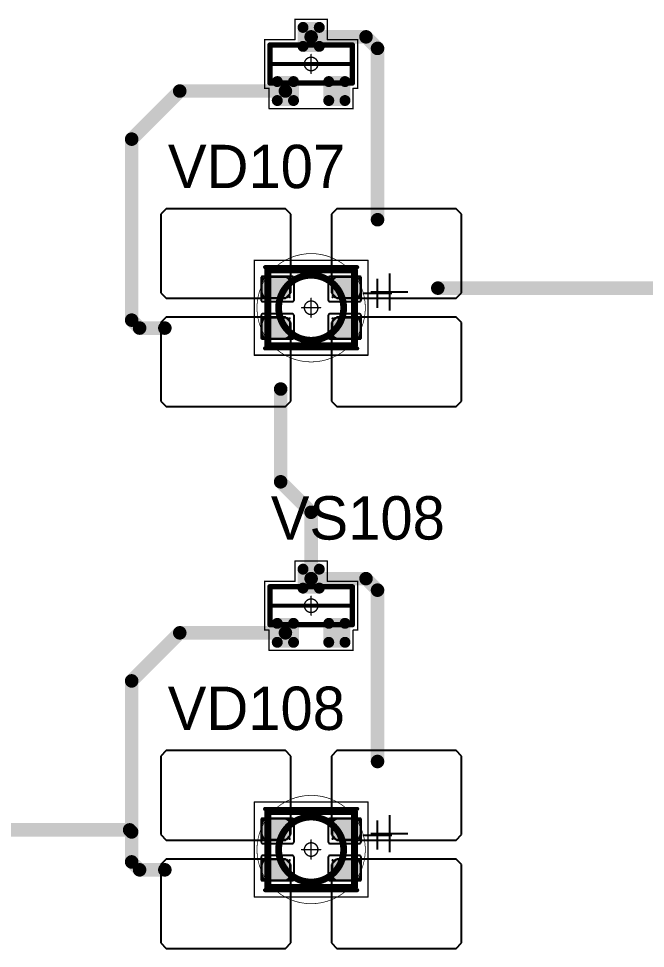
# Model space of a CAD drawing. Header units: millimetres. Extents: x 0 to 400, y 0 to 514.
# Drawn here: x 269.2 to 292.34, y 128.85 to 163.18 of the extents above; entities that cross this region are included whole.
import ezdxf

# ---------------------------------------------------------------- set-up
doc = ezdxf.new("R2010")
doc.units = ezdxf.units.MM
for name, color, linetype in [('Mechanical13', 56, 'Continuous'), ('Mechanical15', 56, 'Continuous'), ('Mechanical2', 216, 'Continuous'), ('TopLayer', 1, 'Continuous'), ('TopOverlay', 2, 'Continuous'), ('TopPaste', 8, 'Continuous'), ('TopSolder', 216, 'Continuous')]:
    doc.layers.add(name, color=color, linetype=linetype)

# ---------------------------------------------------------------- blocks, each defined once
blk = doc.blocks.new('SOT23_74')
at = {"layer": 'Mechanical13', "const_width": 0.2}
for points in [[(-0.7, 1.52), (0.7, 1.52)], [(-0.7, 1.52), (-0.7, -1.52)], [(0.7, 1.52), (0.7, -1.52)], [(-0.7, -1.52), (0.7, -1.52)]]:
    blk.add_lwpolyline(points, dxfattribs=at)
at = {"layer": 'Mechanical13', "const_width": 0.1}
for points in [[(-0.75, 1.52, 1), (-0.65, 1.52, 1)], [(-0.75, 1.52, 1), (-0.65, 1.52, 1)], [(0.65, 1.52, 1), (0.75, 1.52, 1)], [(0.65, 1.52, 1), (0.75, 1.52, 1)], [(-0.75, -1.52, 1), (-0.65, -1.52, 1)], [(-0.75, -1.52, 1), (-0.65, -1.52, 1)], [(0.65, -1.52, 1), (0.75, -1.52, 1)], [(0.65, -1.52, 1), (0.75, -1.52, 1)]]:
    blk.add_lwpolyline(points, format="xyb", close=True, dxfattribs=at)
at = {"layer": 'Mechanical15', "const_width": 0.05}
for points in [[(-0.9, 1.72), (-0.9, 1.55)], [(-0.9, 1.72), (0.9, 1.72)], [(0.9, 1.72), (0.9, 0.6)], [(-1.65, 1.55), (-1.65, -1.55)], [(-1.65, 1.55), (-0.9, 1.55)], [(0, 0.35), (0, -0.35)], [(0.9, 0.6), (1.65, 0.6)], [(1.65, 0.6), (1.65, -0.6)], [(-0.35, 0), (0.35, 0)], [(0.9, -0.6), (1.65, -0.6)], [(0.9, -0.6), (0.9, -1.72)], [(-1.65, -1.55), (-0.9, -1.55)], [(-0.9, -1.55), (-0.9, -1.72)], [(-0.9, -1.72), (0.9, -1.72)]]:
    blk.add_lwpolyline(points, dxfattribs=at)
at = {"layer": 'Mechanical15'}
for points, const_width in [([(-0.913, 1.72, 1), (-0.888, 1.72, 1)], 0.025), ([(-0.913, 1.72, 1), (-0.888, 1.72, 1)], 0.025), ([(0.888, 1.72, 1), (0.913, 1.72, 1)], 0.025), ([(0.888, 1.72, 1), (0.913, 1.72, 1)], 0.025), ([(-1.662, 1.55, 1), (-1.637, 1.55, 1)], 0.025), ([(-1.662, 1.55, 1), (-1.637, 1.55, 1)], 0.025), ([(-0.913, 1.55, 1), (-0.888, 1.55, 1)], 0.025), ([(-0.913, 1.55, 1), (-0.888, 1.55, 1)], 0.025), ([(-0.012, 0.35, 1), (0.012, 0.35, 1)], 0.025), ([(0.888, 0.6, 1), (0.913, 0.6, 1)], 0.025), ([(0.888, 0.6, 1), (0.913, 0.6, 1)], 0.025), ([(1.637, 0.6, 1), (1.662, 0.6, 1)], 0.025), ([(1.637, 0.6, 1), (1.662, 0.6, 1)], 0.025), ([(-0.362, 0, 1), (-0.337, 0, 1)], 0.025), ([(0.25, 0, 1), (-0.25, 0, 1)], 0.05), ([(-0.262, 0, 1), (-0.238, 0, 1)], 0.025), ([(0.238, 0, 1), (0.262, 0, 1)], 0.025), ([(0.337, 0, 1), (0.362, 0, 1)], 0.025), ([(-0.012, -0.35, 1), (0.012, -0.35, 1)], 0.025), ([(0.888, -0.6, 1), (0.913, -0.6, 1)], 0.025), ([(0.888, -0.6, 1), (0.913, -0.6, 1)], 0.025), ([(1.637, -0.6, 1), (1.662, -0.6, 1)], 0.025), ([(1.637, -0.6, 1), (1.662, -0.6, 1)], 0.025), ([(-1.662, -1.55, 1), (-1.637, -1.55, 1)], 0.025), ([(-1.662, -1.55, 1), (-1.637, -1.55, 1)], 0.025), ([(-0.913, -1.55, 1), (-0.888, -1.55, 1)], 0.025), ([(-0.913, -1.55, 1), (-0.888, -1.55, 1)], 0.025), ([(-0.913, -1.72, 1), (-0.888, -1.72, 1)], 0.025), ([(-0.913, -1.72, 1), (-0.888, -1.72, 1)], 0.025), ([(0.888, -1.72, 1), (0.913, -1.72, 1)], 0.025), ([(0.888, -1.72, 1), (0.913, -1.72, 1)], 0.025)]:
    blk.add_lwpolyline(points, format="xyb", close=True, dxfattribs=dict(at, const_width=const_width))
at = {"layer": 'TopLayer', "const_width": 0.1}
for points in [[(-1.4, 1.25, 1), (-1.3, 1.25, 1)], [(-0.7, 1.25, 1), (-0.6, 1.25, 1)], [(-1.4, 0.65, 1), (-1.3, 0.65, 1)], [(-0.7, 0.65, 1), (-0.6, 0.65, 1)], [(0.6, 0.3, 1), (0.7, 0.3, 1)], [(1.3, 0.3, 1), (1.4, 0.3, 1)], [(0.6, -0.3, 1), (0.7, -0.3, 1)], [(1.3, -0.3, 1), (1.4, -0.3, 1)], [(-1.4, -0.65, 1), (-1.3, -0.65, 1)], [(-0.7, -0.65, 1), (-0.6, -0.65, 1)], [(-1.4, -1.25, 1), (-1.3, -1.25, 1)], [(-0.7, -1.25, 1), (-0.6, -1.25, 1)]]:
    blk.add_lwpolyline(points, format="xyb", close=True, dxfattribs=at)
at = {"layer": 'TopLayer'}
for points in [[(-1.45, 1.25), (-1.45, 0.65), (-0.55, 1.25), (-0.55, 0.65)], [(-1.35, 1.35), (-1.35, 0.55), (-0.65, 1.35), (-0.65, 0.55)], [(0.65, 0.4), (0.65, -0.4), (1.35, 0.4), (1.35, -0.4)], [(0.55, 0.3), (0.55, -0.3), (1.45, 0.3), (1.45, -0.3)], [(-1.45, -0.65), (-1.45, -1.25), (-0.55, -0.65), (-0.55, -1.25)], [(-1.35, -0.55), (-1.35, -1.35), (-0.65, -0.55), (-0.65, -1.35)]]:
    blk.add_solid(points, dxfattribs=at)
at = {"layer": 'TopOverlay', "const_width": 0.15}
blk.add_lwpolyline([(0, 1.5), (0, -1.5)], dxfattribs=at)
at = {"layer": 'TopOverlay', "const_width": 0.075}
for points in [[(-0.038, 1.5, 1), (0.038, 1.5, 1)], [(-0.038, -1.5, 1), (0.038, -1.5, 1)]]:
    blk.add_lwpolyline(points, format="xyb", close=True, dxfattribs=at)
at = {"layer": 'TopPaste', "const_width": 0.075}
for points in [[(-1.387, 1.25, 1), (-1.313, 1.25, 1)], [(-0.687, 1.25, 1), (-0.613, 1.25, 1)], [(-1.387, 0.65, 1), (-1.313, 0.65, 1)], [(-0.687, 0.65, 1), (-0.613, 0.65, 1)], [(0.613, 0.3, 1), (0.687, 0.3, 1)], [(1.313, 0.3, 1), (1.387, 0.3, 1)], [(0.613, -0.3, 1), (0.687, -0.3, 1)], [(1.313, -0.3, 1), (1.387, -0.3, 1)], [(-1.387, -0.65, 1), (-1.313, -0.65, 1)], [(-0.687, -0.65, 1), (-0.613, -0.65, 1)], [(-1.387, -1.25, 1), (-1.313, -1.25, 1)], [(-0.687, -1.25, 1), (-0.613, -1.25, 1)]]:
    blk.add_lwpolyline(points, format="xyb", close=True, dxfattribs=at)
at = {"layer": 'TopPaste'}
for points in [[(-1.425, 1.25), (-1.425, 0.65), (-0.575, 1.25), (-0.575, 0.65)], [(-1.35, 1.325), (-1.35, 0.575), (-0.65, 1.325), (-0.65, 0.575)], [(0.65, 0.375), (0.65, -0.375), (1.35, 0.375), (1.35, -0.375)], [(0.575, 0.3), (0.575, -0.3), (1.425, 0.3), (1.425, -0.3)], [(-1.425, -0.65), (-1.425, -1.25), (-0.575, -0.65), (-0.575, -1.25)], [(-1.35, -0.575), (-1.35, -1.325), (-0.65, -0.575), (-0.65, -1.325)]]:
    blk.add_solid(points, dxfattribs=at)
at = {"layer": 'TopSolder', "const_width": 0.202}
for points in [[(-1.451, 1.25, 1), (-1.249, 1.25, 1)], [(-0.751, 1.25, 1), (-0.549, 1.25, 1)], [(-1.451, 0.65, 1), (-1.249, 0.65, 1)], [(-0.751, 0.65, 1), (-0.549, 0.65, 1)], [(0.549, 0.3, 1), (0.751, 0.3, 1)], [(1.249, 0.3, 1), (1.451, 0.3, 1)], [(0.549, -0.3, 1), (0.751, -0.3, 1)], [(1.249, -0.3, 1), (1.451, -0.3, 1)], [(-1.451, -0.65, 1), (-1.249, -0.65, 1)], [(-0.751, -0.65, 1), (-0.549, -0.65, 1)], [(-1.451, -1.25, 1), (-1.249, -1.25, 1)], [(-0.751, -1.25, 1), (-0.549, -1.25, 1)]]:
    blk.add_lwpolyline(points, format="xyb", close=True, dxfattribs=at)
at = {"layer": 'TopSolder'}
for points in [[(-1.35, 1.452), (-1.35, 0.448), (-0.65, 1.452), (-0.65, 0.448)], [(-1.552, 1.25), (-1.552, 0.65), (-0.448, 1.25), (-0.448, 0.65)], [(0.65, 0.502), (0.65, -0.502), (1.35, 0.502), (1.35, -0.502)], [(0.448, 0.3), (0.448, -0.3), (1.552, 0.3), (1.552, -0.3)], [(-1.552, -0.65), (-1.552, -1.25), (-0.448, -0.65), (-0.448, -1.25)], [(-1.35, -0.448), (-1.35, -1.452), (-0.65, -0.448), (-0.65, -1.452)]]:
    blk.add_solid(points, dxfattribs=at)
blk = doc.blocks.new('SOT23_75')
at = {"layer": 'Mechanical13', "const_width": 0.2}
for points in [[(-0.7, 1.52), (0.7, 1.52)], [(-0.7, 1.52), (-0.7, -1.52)], [(0.7, 1.52), (0.7, -1.52)], [(-0.7, -1.52), (0.7, -1.52)]]:
    blk.add_lwpolyline(points, dxfattribs=at)
at = {"layer": 'Mechanical13', "const_width": 0.1}
for points in [[(-0.75, 1.52, 1), (-0.65, 1.52, 1)], [(-0.75, 1.52, 1), (-0.65, 1.52, 1)], [(0.65, 1.52, 1), (0.75, 1.52, 1)], [(0.65, 1.52, 1), (0.75, 1.52, 1)], [(-0.75, -1.52, 1), (-0.65, -1.52, 1)], [(-0.75, -1.52, 1), (-0.65, -1.52, 1)], [(0.65, -1.52, 1), (0.75, -1.52, 1)], [(0.65, -1.52, 1), (0.75, -1.52, 1)]]:
    blk.add_lwpolyline(points, format="xyb", close=True, dxfattribs=at)
at = {"layer": 'Mechanical15', "const_width": 0.05}
for points in [[(-0.9, 1.72), (-0.9, 1.55)], [(-0.9, 1.72), (0.9, 1.72)], [(0.9, 1.72), (0.9, 0.6)], [(-1.65, 1.55), (-1.65, -1.55)], [(-1.65, 1.55), (-0.9, 1.55)], [(0, 0.35), (0, -0.35)], [(0.9, 0.6), (1.65, 0.6)], [(1.65, 0.6), (1.65, -0.6)], [(-0.35, 0), (0.35, 0)], [(0.9, -0.6), (1.65, -0.6)], [(0.9, -0.6), (0.9, -1.72)], [(-1.65, -1.55), (-0.9, -1.55)], [(-0.9, -1.55), (-0.9, -1.72)], [(-0.9, -1.72), (0.9, -1.72)]]:
    blk.add_lwpolyline(points, dxfattribs=at)
at = {"layer": 'Mechanical15'}
for points, const_width in [([(-0.913, 1.72, 1), (-0.888, 1.72, 1)], 0.025), ([(-0.913, 1.72, 1), (-0.888, 1.72, 1)], 0.025), ([(0.888, 1.72, 1), (0.913, 1.72, 1)], 0.025), ([(0.888, 1.72, 1), (0.913, 1.72, 1)], 0.025), ([(-1.662, 1.55, 1), (-1.637, 1.55, 1)], 0.025), ([(-1.662, 1.55, 1), (-1.637, 1.55, 1)], 0.025), ([(-0.913, 1.55, 1), (-0.888, 1.55, 1)], 0.025), ([(-0.913, 1.55, 1), (-0.888, 1.55, 1)], 0.025), ([(-0.012, 0.35, 1), (0.012, 0.35, 1)], 0.025), ([(0.888, 0.6, 1), (0.913, 0.6, 1)], 0.025), ([(0.888, 0.6, 1), (0.913, 0.6, 1)], 0.025), ([(1.637, 0.6, 1), (1.662, 0.6, 1)], 0.025), ([(1.637, 0.6, 1), (1.662, 0.6, 1)], 0.025), ([(-0.362, 0, 1), (-0.337, 0, 1)], 0.025), ([(0.25, 0, 1), (-0.25, 0, 1)], 0.05), ([(-0.262, 0, 1), (-0.238, 0, 1)], 0.025), ([(0.238, 0, 1), (0.262, 0, 1)], 0.025), ([(0.337, 0, 1), (0.362, 0, 1)], 0.025), ([(-0.012, -0.35, 1), (0.012, -0.35, 1)], 0.025), ([(0.888, -0.6, 1), (0.913, -0.6, 1)], 0.025), ([(0.888, -0.6, 1), (0.913, -0.6, 1)], 0.025), ([(1.637, -0.6, 1), (1.662, -0.6, 1)], 0.025), ([(1.637, -0.6, 1), (1.662, -0.6, 1)], 0.025), ([(-1.662, -1.55, 1), (-1.637, -1.55, 1)], 0.025), ([(-1.662, -1.55, 1), (-1.637, -1.55, 1)], 0.025), ([(-0.913, -1.55, 1), (-0.888, -1.55, 1)], 0.025), ([(-0.913, -1.55, 1), (-0.888, -1.55, 1)], 0.025), ([(-0.913, -1.72, 1), (-0.888, -1.72, 1)], 0.025), ([(-0.913, -1.72, 1), (-0.888, -1.72, 1)], 0.025), ([(0.888, -1.72, 1), (0.913, -1.72, 1)], 0.025), ([(0.888, -1.72, 1), (0.913, -1.72, 1)], 0.025)]:
    blk.add_lwpolyline(points, format="xyb", close=True, dxfattribs=dict(at, const_width=const_width))
at = {"layer": 'TopLayer', "const_width": 0.1}
for points in [[(-1.4, 1.25, 1), (-1.3, 1.25, 1)], [(-0.7, 1.25, 1), (-0.6, 1.25, 1)], [(-1.4, 0.65, 1), (-1.3, 0.65, 1)], [(-0.7, 0.65, 1), (-0.6, 0.65, 1)], [(0.6, 0.3, 1), (0.7, 0.3, 1)], [(1.3, 0.3, 1), (1.4, 0.3, 1)], [(0.6, -0.3, 1), (0.7, -0.3, 1)], [(1.3, -0.3, 1), (1.4, -0.3, 1)], [(-1.4, -0.65, 1), (-1.3, -0.65, 1)], [(-0.7, -0.65, 1), (-0.6, -0.65, 1)], [(-1.4, -1.25, 1), (-1.3, -1.25, 1)], [(-0.7, -1.25, 1), (-0.6, -1.25, 1)]]:
    blk.add_lwpolyline(points, format="xyb", close=True, dxfattribs=at)
at = {"layer": 'TopLayer'}
for points in [[(-1.45, 1.25), (-1.45, 0.65), (-0.55, 1.25), (-0.55, 0.65)], [(-1.35, 1.35), (-1.35, 0.55), (-0.65, 1.35), (-0.65, 0.55)], [(0.65, 0.4), (0.65, -0.4), (1.35, 0.4), (1.35, -0.4)], [(0.55, 0.3), (0.55, -0.3), (1.45, 0.3), (1.45, -0.3)], [(-1.45, -0.65), (-1.45, -1.25), (-0.55, -0.65), (-0.55, -1.25)], [(-1.35, -0.55), (-1.35, -1.35), (-0.65, -0.55), (-0.65, -1.35)]]:
    blk.add_solid(points, dxfattribs=at)
at = {"layer": 'TopOverlay', "const_width": 0.15}
blk.add_lwpolyline([(0, 1.5), (0, -1.5)], dxfattribs=at)
at = {"layer": 'TopOverlay', "const_width": 0.075}
for points in [[(-0.038, 1.5, 1), (0.038, 1.5, 1)], [(-0.038, -1.5, 1), (0.038, -1.5, 1)]]:
    blk.add_lwpolyline(points, format="xyb", close=True, dxfattribs=at)
at = {"layer": 'TopPaste', "const_width": 0.075}
for points in [[(-1.387, 1.25, 1), (-1.313, 1.25, 1)], [(-0.687, 1.25, 1), (-0.613, 1.25, 1)], [(-1.387, 0.65, 1), (-1.313, 0.65, 1)], [(-0.687, 0.65, 1), (-0.613, 0.65, 1)], [(0.613, 0.3, 1), (0.687, 0.3, 1)], [(1.313, 0.3, 1), (1.387, 0.3, 1)], [(0.613, -0.3, 1), (0.687, -0.3, 1)], [(1.313, -0.3, 1), (1.387, -0.3, 1)], [(-1.387, -0.65, 1), (-1.313, -0.65, 1)], [(-0.687, -0.65, 1), (-0.613, -0.65, 1)], [(-1.387, -1.25, 1), (-1.313, -1.25, 1)], [(-0.687, -1.25, 1), (-0.613, -1.25, 1)]]:
    blk.add_lwpolyline(points, format="xyb", close=True, dxfattribs=at)
at = {"layer": 'TopPaste'}
for points in [[(-1.425, 1.25), (-1.425, 0.65), (-0.575, 1.25), (-0.575, 0.65)], [(-1.35, 1.325), (-1.35, 0.575), (-0.65, 1.325), (-0.65, 0.575)], [(0.65, 0.375), (0.65, -0.375), (1.35, 0.375), (1.35, -0.375)], [(0.575, 0.3), (0.575, -0.3), (1.425, 0.3), (1.425, -0.3)], [(-1.425, -0.65), (-1.425, -1.25), (-0.575, -0.65), (-0.575, -1.25)], [(-1.35, -0.575), (-1.35, -1.325), (-0.65, -0.575), (-0.65, -1.325)]]:
    blk.add_solid(points, dxfattribs=at)
at = {"layer": 'TopSolder', "const_width": 0.202}
for points in [[(-1.451, 1.25, 1), (-1.249, 1.25, 1)], [(-0.751, 1.25, 1), (-0.549, 1.25, 1)], [(-1.451, 0.65, 1), (-1.249, 0.65, 1)], [(-0.751, 0.65, 1), (-0.549, 0.65, 1)], [(0.549, 0.3, 1), (0.751, 0.3, 1)], [(1.249, 0.3, 1), (1.451, 0.3, 1)], [(0.549, -0.3, 1), (0.751, -0.3, 1)], [(1.249, -0.3, 1), (1.451, -0.3, 1)], [(-1.451, -0.65, 1), (-1.249, -0.65, 1)], [(-0.751, -0.65, 1), (-0.549, -0.65, 1)], [(-1.451, -1.25, 1), (-1.249, -1.25, 1)], [(-0.751, -1.25, 1), (-0.549, -1.25, 1)]]:
    blk.add_lwpolyline(points, format="xyb", close=True, dxfattribs=at)
at = {"layer": 'TopSolder'}
for points in [[(-1.35, 1.452), (-1.35, 0.448), (-0.65, 1.452), (-0.65, 0.448)], [(-1.552, 1.25), (-1.552, 0.65), (-0.448, 1.25), (-0.448, 0.65)], [(0.65, 0.502), (0.65, -0.502), (1.35, 0.502), (1.35, -0.502)], [(0.448, 0.3), (0.448, -0.3), (1.552, 0.3), (1.552, -0.3)], [(-1.552, -0.65), (-1.552, -1.25), (-0.448, -0.65), (-0.448, -1.25)], [(-1.35, -0.448), (-1.35, -1.452), (-0.65, -0.448), (-0.65, -1.452)]]:
    blk.add_solid(points, dxfattribs=at)
blk = doc.blocks.new('E65F_247')
at = {"layer": 'Mechanical13'}
for p, q in [((2.441, 1.071), (2.441, 0)), ((1.905, 0.536), (2.976, 0.536))]:
    blk.add_line(p, q, dxfattribs=at)
at = {"layer": 'Mechanical13', "const_width": 0.25}
for points in [[(-1.6, -1.4), (-1.6, 1.4)], [(-1.6, 1.4), (1.6, 1.4)], [(1.6, -1.4), (1.6, 1.4)], [(-1.6, -1.4), (1.6, -1.4)]]:
    blk.add_lwpolyline(points, dxfattribs=at)
at = {"layer": 'Mechanical13'}
for points, const_width in [([(-1.663, 1.4, 1), (-1.538, 1.4, 1)], 0.125), ([(-1.663, 1.4, 1), (-1.538, 1.4, 1)], 0.125), ([(1.537, 1.4, 1), (1.662, 1.4, 1)], 0.125), ([(1.537, 1.4, 1), (1.662, 1.4, 1)], 0.125), ([(1.2, 0, 1), (-1.2, 0, 1)], 0.25), ([(-1.263, 0, 1), (-1.138, 0, 1)], 0.125), ([(1.137, 0, 1), (1.262, 0, 1)], 0.125), ([(-1.663, -1.4, 1), (-1.538, -1.4, 1)], 0.125), ([(-1.663, -1.4, 1), (-1.538, -1.4, 1)], 0.125), ([(1.537, -1.4, 1), (1.662, -1.4, 1)], 0.125), ([(1.537, -1.4, 1), (1.662, -1.4, 1)], 0.125)]:
    blk.add_lwpolyline(points, format="xyb", close=True, dxfattribs=dict(at, const_width=const_width))
at = {"layer": 'Mechanical15', "const_width": 0.05}
for points in [[(-2.1, 1.75), (2.1, 1.75)], [(-2.1, -1.75), (-2.1, 1.75)], [(2.1, -1.75), (2.1, 1.75)], [(0, -0.35), (0, 0.35)], [(0, -0.35), (0, 0.35)], [(-0.35, 0), (0.35, 0)], [(-0.35, 0), (0.35, 0)], [(-2.1, -1.75), (2.1, -1.75)]]:
    blk.add_lwpolyline(points, dxfattribs=at)
at = {"layer": 'Mechanical15'}
for points, const_width in [([(-2.113, 1.75, 1), (-2.088, 1.75, 1)], 0.025), ([(-2.113, 1.75, 1), (-2.088, 1.75, 1)], 0.025), ([(2.087, 1.75, 1), (2.112, 1.75, 1)], 0.025), ([(2.087, 1.75, 1), (2.112, 1.75, 1)], 0.025), ([(-0.013, 0.35, 1), (0.012, 0.35, 1)], 0.025), ([(-0.013, 0.35, 1), (0.012, 0.35, 1)], 0.025), ([(-0.363, 0, 1), (-0.338, 0, 1)], 0.025), ([(-0.363, 0, 1), (-0.338, 0, 1)], 0.025), ([(0.25, 0, 1), (-0.25, 0, 1)], 0.05), ([(0.25, 0, 1), (-0.25, 0, 1)], 0.05), ([(-0.263, 0, 1), (-0.238, 0, 1)], 0.025), ([(-0.263, 0, 1), (-0.238, 0, 1)], 0.025), ([(0.237, 0, 1), (0.262, 0, 1)], 0.025), ([(0.237, 0, 1), (0.262, 0, 1)], 0.025), ([(0.337, 0, 1), (0.362, 0, 1)], 0.025), ([(0.337, 0, 1), (0.362, 0, 1)], 0.025), ([(-0.013, -0.35, 1), (0.012, -0.35, 1)], 0.025), ([(-0.013, -0.35, 1), (0.012, -0.35, 1)], 0.025), ([(-2.113, -1.75, 1), (-2.088, -1.75, 1)], 0.025), ([(-2.113, -1.75, 1), (-2.088, -1.75, 1)], 0.025), ([(2.087, -1.75, 1), (2.112, -1.75, 1)], 0.025), ([(2.087, -1.75, 1), (2.112, -1.75, 1)], 0.025)]:
    blk.add_lwpolyline(points, format="xyb", close=True, dxfattribs=dict(at, const_width=const_width))
at = {"layer": 'TopLayer'}
for p, q in [((-5.35, 3.65), (-5.55, 3.45)), ((-5.55, 3.45), (-5.55, 3.45)), ((-5.55, 3.45), (-5.55, 0.55)), ((-0.95, 3.65), (-5.35, 3.65)), ((-5.35, 3.65), (-5.35, 3.65)), ((-0.75, 3.45), (-0.95, 3.65)), ((-0.75, 0.55), (-0.75, 3.45)), ((0.95, 3.65), (0.75, 3.45)), ((0.75, 3.45), (0.75, 3.45)), ((0.75, 3.45), (0.75, 0.55)), ((5.35, 3.65), (0.95, 3.65)), ((0.95, 3.65), (0.95, 3.65)), ((5.55, 3.45), (5.35, 3.65)), ((5.55, 0.55), (5.55, 3.45)), ((-5.55, 0.55), (-5.35, 0.35)), ((-5.35, 0.35), (-0.95, 0.35)), ((-0.95, 0.35), (-0.75, 0.55)), ((0.75, 0.55), (0.95, 0.35)), ((0.95, 0.35), (5.35, 0.35)), ((5.35, 0.35), (5.55, 0.55)), ((-5.35, -0.35), (-5.55, -0.55)), ((-5.55, -0.55), (-5.55, -0.55)), ((-5.55, -0.55), (-5.55, -3.45)), ((-0.95, -0.35), (-5.35, -0.35)), ((-5.35, -0.35), (-5.35, -0.35)), ((-0.75, -0.55), (-0.95, -0.35)), ((-0.75, -3.45), (-0.75, -0.55)), ((0.95, -0.35), (0.75, -0.55)), ((0.75, -0.55), (0.75, -0.55)), ((0.75, -0.55), (0.75, -3.45)), ((5.35, -0.35), (0.95, -0.35)), ((0.95, -0.35), (0.95, -0.35)), ((5.55, -0.55), (5.35, -0.35)), ((5.55, -3.45), (5.55, -0.55)), ((-5.55, -3.45), (-5.35, -3.65)), ((-5.35, -3.65), (-0.95, -3.65)), ((-0.95, -3.65), (-0.75, -3.45)), ((0.75, -3.45), (0.95, -3.65)), ((0.95, -3.65), (5.35, -3.65)), ((5.35, -3.65), (5.55, -3.45))]:
    blk.add_line(p, q, dxfattribs=at)
at = {"layer": 'TopLayer', "const_width": 0.04}
for points in [[(-1.83, 1.11, 1), (-1.79, 1.11, 1)], [(-0.81, 1.11, 1), (-0.77, 1.11, 1)], [(0.77, 1.11, 1), (0.81, 1.11, 1)], [(1.79, 1.11, 1), (1.83, 1.11, 1)], [(-1.83, 0.39, 1), (-1.79, 0.39, 1)], [(-0.81, 0.39, 1), (-0.77, 0.39, 1)], [(0.77, 0.39, 1), (0.81, 0.39, 1)], [(1.79, 0.39, 1), (1.83, 0.39, 1)], [(-1.83, -0.39, 1), (-1.79, -0.39, 1)], [(-0.81, -0.39, 1), (-0.77, -0.39, 1)], [(0.77, -0.39, 1), (0.81, -0.39, 1)], [(1.79, -0.39, 1), (1.83, -0.39, 1)], [(-1.83, -1.11, 1), (-1.79, -1.11, 1)], [(-0.81, -1.11, 1), (-0.77, -1.11, 1)], [(0.77, -1.11, 1), (0.81, -1.11, 1)], [(1.79, -1.11, 1), (1.83, -1.11, 1)]]:
    blk.add_lwpolyline(points, format="xyb", close=True, dxfattribs=at)
at = {"layer": 'TopLayer'}
for points in [[(-1.85, 1.11), (-1.85, 0.39), (-0.75, 1.11), (-0.75, 0.39)], [(-1.81, 1.15), (-1.81, 0.35), (-0.79, 1.15), (-0.79, 0.35)], [(0.75, 1.11), (0.75, 0.39), (1.85, 1.11), (1.85, 0.39)], [(0.79, 1.15), (0.79, 0.35), (1.81, 1.15), (1.81, 0.35)], [(-1.85, -0.39), (-1.85, -1.11), (-0.75, -0.39), (-0.75, -1.11)], [(-1.81, -0.35), (-1.81, -1.15), (-0.79, -0.35), (-0.79, -1.15)], [(0.75, -0.39), (0.75, -1.11), (1.85, -0.39), (1.85, -1.11)], [(0.79, -0.35), (0.79, -1.15), (1.81, -0.35), (1.81, -1.15)]]:
    blk.add_solid(points, dxfattribs=at)
at = {"layer": 'TopOverlay'}
for p, q in [((2.886, 1.271), (2.886, -0.1)), ((2.2, 0.586), (3.571, 0.586))]:
    blk.add_line(p, q, dxfattribs=at)
at = {"layer": 'TopOverlay', "const_width": 0.15}
for points in [[(-1.7, 1.5), (1.7, 1.5)], [(-1.7, -1.5), (1.7, -1.5)]]:
    blk.add_lwpolyline(points, dxfattribs=at)
at = {"layer": 'TopOverlay', "const_width": 0.075}
for points in [[(-1.738, 1.5, 1), (-1.663, 1.5, 1)], [(1.662, 1.5, 1), (1.737, 1.5, 1)], [(-1.738, -1.5, 1), (-1.663, -1.5, 1)], [(1.662, -1.5, 1), (1.737, -1.5, 1)]]:
    blk.add_lwpolyline(points, format="xyb", close=True, dxfattribs=at)
at = {"layer": 'TopPaste'}
for p, q in [((-1.773, 1.073), (-1.814, 1.011)), ((-1.711, 1.114), (-1.773, 1.073)), ((-1.638, 1.129), (-1.711, 1.114)), ((-0.963, 1.129), (-1.638, 1.129)), ((-0.889, 1.114), (-0.963, 1.129)), ((-0.827, 1.073), (-0.889, 1.114)), ((-0.786, 1.011), (-0.827, 1.073)), ((0.827, 1.073), (0.786, 1.011)), ((0.889, 1.114), (0.827, 1.073)), ((0.962, 1.129), (0.889, 1.114)), ((1.637, 1.129), (0.962, 1.129)), ((1.711, 1.114), (1.637, 1.129)), ((1.773, 1.073), (1.711, 1.114)), ((1.814, 1.011), (1.773, 1.073)), ((-1.814, 1.011), (-1.829, 0.938)), ((-1.829, 0.938), (-1.829, 0.563)), ((-0.771, 0.938), (-0.786, 1.011)), ((-0.771, 0.563), (-0.771, 0.938)), ((0.786, 1.011), (0.771, 0.938)), ((0.771, 0.938), (0.771, 0.563)), ((1.829, 0.938), (1.814, 1.011)), ((1.829, 0.563), (1.829, 0.938)), ((-1.829, 0.563), (-1.814, 0.489)), ((-1.814, 0.489), (-1.773, 0.427)), ((-1.773, 0.427), (-1.711, 0.386)), ((-1.711, 0.386), (-1.638, 0.371)), ((-1.638, 0.371), (-0.963, 0.371)), ((-0.963, 0.371), (-0.889, 0.386)), ((-0.889, 0.386), (-0.827, 0.427)), ((-0.827, 0.427), (-0.786, 0.489)), ((-0.786, 0.489), (-0.771, 0.563)), ((0.771, 0.563), (0.786, 0.489)), ((0.786, 0.489), (0.827, 0.427)), ((0.827, 0.427), (0.889, 0.386)), ((0.889, 0.386), (0.962, 0.371)), ((0.962, 0.371), (1.637, 0.371)), ((1.637, 0.371), (1.711, 0.386)), ((1.711, 0.386), (1.773, 0.427)), ((1.773, 0.427), (1.814, 0.489)), ((1.814, 0.489), (1.829, 0.563)), ((-1.814, -0.489), (-1.829, -0.563)), ((-1.829, -0.563), (-1.829, -0.938)), ((-1.773, -0.427), (-1.814, -0.489)), ((-1.711, -0.386), (-1.773, -0.427)), ((-1.638, -0.371), (-1.711, -0.386)), ((-0.963, -0.371), (-1.638, -0.371)), ((-0.889, -0.386), (-0.963, -0.371)), ((-0.827, -0.427), (-0.889, -0.386)), ((-0.786, -0.489), (-0.827, -0.427)), ((-0.771, -0.563), (-0.786, -0.489)), ((-0.771, -0.938), (-0.771, -0.563)), ((0.786, -0.489), (0.771, -0.563)), ((0.771, -0.563), (0.771, -0.938)), ((0.827, -0.427), (0.786, -0.489)), ((0.889, -0.386), (0.827, -0.427)), ((0.962, -0.371), (0.889, -0.386)), ((1.637, -0.371), (0.962, -0.371)), ((1.711, -0.386), (1.637, -0.371)), ((1.773, -0.427), (1.711, -0.386)), ((1.814, -0.489), (1.773, -0.427)), ((1.829, -0.563), (1.814, -0.489)), ((1.829, -0.938), (1.829, -0.563)), ((-1.829, -0.938), (-1.814, -1.011)), ((-1.814, -1.011), (-1.773, -1.073)), ((-0.827, -1.073), (-0.786, -1.011)), ((-0.786, -1.011), (-0.771, -0.938)), ((0.771, -0.938), (0.786, -1.011)), ((0.786, -1.011), (0.827, -1.073)), ((1.773, -1.073), (1.814, -1.011)), ((1.814, -1.011), (1.829, -0.938)), ((-1.773, -1.073), (-1.711, -1.114)), ((-1.711, -1.114), (-1.638, -1.129)), ((-1.638, -1.129), (-0.963, -1.129)), ((-0.963, -1.129), (-0.889, -1.114)), ((-0.889, -1.114), (-0.827, -1.073)), ((0.827, -1.073), (0.889, -1.114)), ((0.889, -1.114), (0.962, -1.129)), ((0.962, -1.129), (1.637, -1.129)), ((1.637, -1.129), (1.711, -1.114)), ((1.711, -1.114), (1.773, -1.073))]:
    blk.add_line(p, q, dxfattribs=at)
at = {"layer": 'TopSolder'}
for p, q in [((-1.842, 1.129), (-1.85, 1.111)), ((-1.85, 1.111), (-1.85, 1.101)), ((-1.85, 1.101), (-1.85, 1.101)), ((-1.85, 1.101), (-1.85, 0.301)), ((-1.828, 1.143), (-1.842, 1.129)), ((-1.81, 1.151), (-1.828, 1.143)), ((-1.8, 1.151), (-1.81, 1.151)), ((-0.7, 1.151), (-1.8, 1.151)), ((-0.685, 1.151), (-0.7, 1.151)), ((-0.7, 1.151), (-0.7, 1.151)), ((-0.658, 1.139), (-0.685, 1.151)), ((-0.636, 1.118), (-0.658, 1.139)), ((-0.625, 1.09), (-0.636, 1.118)), ((-0.625, 1.076), (-0.625, 1.09)), ((-0.625, 0.301), (-0.625, 1.076)), ((0.636, 1.118), (0.625, 1.09)), ((0.625, 1.09), (0.625, 1.076)), ((0.625, 1.076), (0.625, 1.076)), ((0.625, 1.076), (0.625, 0.301)), ((0.657, 1.139), (0.636, 1.118)), ((0.685, 1.151), (0.657, 1.139)), ((0.7, 1.151), (0.685, 1.151)), ((1.8, 1.151), (0.7, 1.151)), ((1.81, 1.151), (1.8, 1.151)), ((1.8, 1.151), (1.8, 1.151)), ((1.828, 1.143), (1.81, 1.151)), ((1.842, 1.129), (1.828, 1.143)), ((1.85, 1.111), (1.842, 1.129)), ((1.85, 1.101), (1.85, 1.111)), ((1.85, 0.301), (1.85, 1.101)), ((-1.85, 0.301), (-1.85, 0.286)), ((-1.85, 0.286), (-1.839, 0.258)), ((-1.839, 0.258), (-1.818, 0.237)), ((-1.818, 0.237), (-1.79, 0.226)), ((-1.79, 0.226), (-1.775, 0.226)), ((-1.775, 0.226), (-1.775, 0.226)), ((-1.775, 0.226), (-0.7, 0.226)), ((-0.7, 0.226), (-0.685, 0.226)), ((-0.685, 0.226), (-0.658, 0.237)), ((-0.658, 0.237), (-0.636, 0.258)), ((-0.636, 0.258), (-0.625, 0.286)), ((-0.625, 0.286), (-0.625, 0.301)), ((-0.625, 0.301), (-0.625, 0.301)), ((0.625, 0.301), (0.625, 0.286)), ((0.625, 0.286), (0.636, 0.258)), ((0.636, 0.258), (0.657, 0.237)), ((0.657, 0.237), (0.685, 0.226)), ((0.685, 0.226), (0.7, 0.226)), ((0.7, 0.226), (0.7, 0.226)), ((0.7, 0.226), (1.775, 0.226)), ((1.775, 0.226), (1.79, 0.226)), ((1.79, 0.226), (1.817, 0.237)), ((1.817, 0.237), (1.839, 0.258)), ((1.839, 0.258), (1.85, 0.286)), ((1.85, 0.286), (1.85, 0.301)), ((1.85, 0.301), (1.85, 0.301)), ((-1.839, -0.257), (-1.85, -0.285)), ((-1.85, -0.285), (-1.85, -0.299)), ((-1.85, -0.299), (-1.85, -0.299)), ((-1.85, -0.299), (-1.85, -1.099)), ((-1.818, -0.236), (-1.839, -0.257)), ((-1.79, -0.224), (-1.818, -0.236)), ((-1.775, -0.224), (-1.79, -0.224)), ((-0.7, -0.224), (-1.775, -0.224)), ((-0.685, -0.224), (-0.7, -0.224)), ((-0.7, -0.224), (-0.7, -0.224)), ((-0.658, -0.236), (-0.685, -0.224)), ((-0.636, -0.257), (-0.658, -0.236)), ((-0.625, -0.285), (-0.636, -0.257)), ((-0.625, -0.299), (-0.625, -0.285)), ((-0.625, -1.074), (-0.625, -0.299)), ((0.636, -0.257), (0.625, -0.285)), ((0.625, -0.285), (0.625, -0.299)), ((0.625, -0.299), (0.625, -0.299)), ((0.625, -0.299), (0.625, -1.074)), ((0.657, -0.236), (0.636, -0.257)), ((0.685, -0.224), (0.657, -0.236)), ((0.7, -0.224), (0.685, -0.224)), ((1.775, -0.224), (0.7, -0.224)), ((1.79, -0.224), (1.775, -0.224)), ((1.775, -0.224), (1.775, -0.224)), ((1.817, -0.236), (1.79, -0.224)), ((1.839, -0.257), (1.817, -0.236)), ((1.85, -0.285), (1.839, -0.257)), ((1.85, -0.299), (1.85, -0.285)), ((1.85, -1.099), (1.85, -0.299)), ((-1.85, -1.099), (-1.85, -1.109)), ((-1.85, -1.109), (-1.842, -1.128)), ((-1.842, -1.128), (-1.828, -1.142)), ((-1.828, -1.142), (-1.81, -1.149)), ((-1.81, -1.149), (-1.8, -1.149)), ((-1.8, -1.149), (-0.7, -1.149)), ((-1.8, -1.149), (-1.8, -1.149)), ((-0.7, -1.149), (-0.685, -1.149)), ((-0.685, -1.149), (-0.658, -1.138)), ((-0.658, -1.138), (-0.636, -1.117)), ((-0.636, -1.117), (-0.625, -1.089)), ((-0.625, -1.089), (-0.625, -1.074)), ((-0.625, -1.074), (-0.625, -1.074)), ((0.625, -1.074), (0.625, -1.089)), ((0.625, -1.089), (0.636, -1.117)), ((0.636, -1.117), (0.657, -1.138)), ((0.657, -1.138), (0.685, -1.149)), ((0.685, -1.149), (0.7, -1.149)), ((0.7, -1.149), (1.8, -1.149)), ((0.7, -1.149), (0.7, -1.149)), ((1.8, -1.149), (1.81, -1.149)), ((1.81, -1.149), (1.828, -1.142)), ((1.828, -1.142), (1.842, -1.128)), ((1.842, -1.128), (1.85, -1.109)), ((1.85, -1.109), (1.85, -1.099)), ((1.85, -1.099), (1.85, -1.099))]:
    blk.add_line(p, q, dxfattribs=at)
blk = doc.blocks.new('E65F_248')
at = {"layer": 'Mechanical13'}
for p, q in [((2.441, 1.071), (2.441, 0)), ((1.905, 0.536), (2.976, 0.536))]:
    blk.add_line(p, q, dxfattribs=at)
at = {"layer": 'Mechanical13', "const_width": 0.25}
for points in [[(-1.6, -1.4), (-1.6, 1.4)], [(-1.6, 1.4), (1.6, 1.4)], [(1.6, -1.4), (1.6, 1.4)], [(-1.6, -1.4), (1.6, -1.4)]]:
    blk.add_lwpolyline(points, dxfattribs=at)
at = {"layer": 'Mechanical13'}
for points, const_width in [([(-1.663, 1.4, 1), (-1.538, 1.4, 1)], 0.125), ([(-1.663, 1.4, 1), (-1.538, 1.4, 1)], 0.125), ([(1.537, 1.4, 1), (1.662, 1.4, 1)], 0.125), ([(1.537, 1.4, 1), (1.662, 1.4, 1)], 0.125), ([(1.2, 0, 1), (-1.2, 0, 1)], 0.25), ([(-1.263, 0, 1), (-1.138, 0, 1)], 0.125), ([(1.137, 0, 1), (1.262, 0, 1)], 0.125), ([(-1.663, -1.4, 1), (-1.538, -1.4, 1)], 0.125), ([(-1.663, -1.4, 1), (-1.538, -1.4, 1)], 0.125), ([(1.537, -1.4, 1), (1.662, -1.4, 1)], 0.125), ([(1.537, -1.4, 1), (1.662, -1.4, 1)], 0.125)]:
    blk.add_lwpolyline(points, format="xyb", close=True, dxfattribs=dict(at, const_width=const_width))
at = {"layer": 'Mechanical15', "const_width": 0.05}
for points in [[(-2.1, 1.75), (2.1, 1.75)], [(-2.1, -1.75), (-2.1, 1.75)], [(2.1, -1.75), (2.1, 1.75)], [(0, -0.35), (0, 0.35)], [(0, -0.35), (0, 0.35)], [(-0.35, 0), (0.35, 0)], [(-0.35, 0), (0.35, 0)], [(-2.1, -1.75), (2.1, -1.75)]]:
    blk.add_lwpolyline(points, dxfattribs=at)
at = {"layer": 'Mechanical15'}
for points, const_width in [([(-2.113, 1.75, 1), (-2.088, 1.75, 1)], 0.025), ([(-2.113, 1.75, 1), (-2.088, 1.75, 1)], 0.025), ([(2.087, 1.75, 1), (2.112, 1.75, 1)], 0.025), ([(2.087, 1.75, 1), (2.112, 1.75, 1)], 0.025), ([(-0.013, 0.35, 1), (0.012, 0.35, 1)], 0.025), ([(-0.013, 0.35, 1), (0.012, 0.35, 1)], 0.025), ([(-0.363, 0, 1), (-0.338, 0, 1)], 0.025), ([(-0.363, 0, 1), (-0.338, 0, 1)], 0.025), ([(0.25, 0, 1), (-0.25, 0, 1)], 0.05), ([(0.25, 0, 1), (-0.25, 0, 1)], 0.05), ([(-0.263, 0, 1), (-0.238, 0, 1)], 0.025), ([(-0.263, 0, 1), (-0.238, 0, 1)], 0.025), ([(0.237, 0, 1), (0.262, 0, 1)], 0.025), ([(0.237, 0, 1), (0.262, 0, 1)], 0.025), ([(0.337, 0, 1), (0.362, 0, 1)], 0.025), ([(0.337, 0, 1), (0.362, 0, 1)], 0.025), ([(-0.013, -0.35, 1), (0.012, -0.35, 1)], 0.025), ([(-0.013, -0.35, 1), (0.012, -0.35, 1)], 0.025), ([(-2.113, -1.75, 1), (-2.088, -1.75, 1)], 0.025), ([(-2.113, -1.75, 1), (-2.088, -1.75, 1)], 0.025), ([(2.087, -1.75, 1), (2.112, -1.75, 1)], 0.025), ([(2.087, -1.75, 1), (2.112, -1.75, 1)], 0.025)]:
    blk.add_lwpolyline(points, format="xyb", close=True, dxfattribs=dict(at, const_width=const_width))
at = {"layer": 'TopLayer'}
for p, q in [((-5.35, 3.65), (-5.55, 3.45)), ((-5.55, 3.45), (-5.55, 3.45)), ((-5.55, 3.45), (-5.55, 0.55)), ((-0.95, 3.65), (-5.35, 3.65)), ((-5.35, 3.65), (-5.35, 3.65)), ((-0.75, 3.45), (-0.95, 3.65)), ((-0.75, 0.55), (-0.75, 3.45)), ((0.95, 3.65), (0.75, 3.45)), ((0.75, 3.45), (0.75, 3.45)), ((0.75, 3.45), (0.75, 0.55)), ((5.35, 3.65), (0.95, 3.65)), ((0.95, 3.65), (0.95, 3.65)), ((5.55, 3.45), (5.35, 3.65)), ((5.55, 0.55), (5.55, 3.45)), ((-5.55, 0.55), (-5.35, 0.35)), ((-5.35, 0.35), (-0.95, 0.35)), ((-0.95, 0.35), (-0.75, 0.55)), ((0.75, 0.55), (0.95, 0.35)), ((0.95, 0.35), (5.35, 0.35)), ((5.35, 0.35), (5.55, 0.55)), ((-5.35, -0.35), (-5.55, -0.55)), ((-5.55, -0.55), (-5.55, -0.55)), ((-5.55, -0.55), (-5.55, -3.45)), ((-0.95, -0.35), (-5.35, -0.35)), ((-5.35, -0.35), (-5.35, -0.35)), ((-0.75, -0.55), (-0.95, -0.35)), ((-0.75, -3.45), (-0.75, -0.55)), ((0.95, -0.35), (0.75, -0.55)), ((0.75, -0.55), (0.75, -0.55)), ((0.75, -0.55), (0.75, -3.45)), ((5.35, -0.35), (0.95, -0.35)), ((0.95, -0.35), (0.95, -0.35)), ((5.55, -0.55), (5.35, -0.35)), ((5.55, -3.45), (5.55, -0.55)), ((-5.55, -3.45), (-5.35, -3.65)), ((-5.35, -3.65), (-0.95, -3.65)), ((-0.95, -3.65), (-0.75, -3.45)), ((0.75, -3.45), (0.95, -3.65)), ((0.95, -3.65), (5.35, -3.65)), ((5.35, -3.65), (5.55, -3.45))]:
    blk.add_line(p, q, dxfattribs=at)
at = {"layer": 'TopLayer', "const_width": 0.04}
for points in [[(-1.83, 1.11, 1), (-1.79, 1.11, 1)], [(-0.81, 1.11, 1), (-0.77, 1.11, 1)], [(0.77, 1.11, 1), (0.81, 1.11, 1)], [(1.79, 1.11, 1), (1.83, 1.11, 1)], [(-1.83, 0.39, 1), (-1.79, 0.39, 1)], [(-0.81, 0.39, 1), (-0.77, 0.39, 1)], [(0.77, 0.39, 1), (0.81, 0.39, 1)], [(1.79, 0.39, 1), (1.83, 0.39, 1)], [(-1.83, -0.39, 1), (-1.79, -0.39, 1)], [(-0.81, -0.39, 1), (-0.77, -0.39, 1)], [(0.77, -0.39, 1), (0.81, -0.39, 1)], [(1.79, -0.39, 1), (1.83, -0.39, 1)], [(-1.83, -1.11, 1), (-1.79, -1.11, 1)], [(-0.81, -1.11, 1), (-0.77, -1.11, 1)], [(0.77, -1.11, 1), (0.81, -1.11, 1)], [(1.79, -1.11, 1), (1.83, -1.11, 1)]]:
    blk.add_lwpolyline(points, format="xyb", close=True, dxfattribs=at)
at = {"layer": 'TopLayer'}
for points in [[(-1.85, 1.11), (-1.85, 0.39), (-0.75, 1.11), (-0.75, 0.39)], [(-1.81, 1.15), (-1.81, 0.35), (-0.79, 1.15), (-0.79, 0.35)], [(0.75, 1.11), (0.75, 0.39), (1.85, 1.11), (1.85, 0.39)], [(0.79, 1.15), (0.79, 0.35), (1.81, 1.15), (1.81, 0.35)], [(-1.85, -0.39), (-1.85, -1.11), (-0.75, -0.39), (-0.75, -1.11)], [(-1.81, -0.35), (-1.81, -1.15), (-0.79, -0.35), (-0.79, -1.15)], [(0.75, -0.39), (0.75, -1.11), (1.85, -0.39), (1.85, -1.11)], [(0.79, -0.35), (0.79, -1.15), (1.81, -0.35), (1.81, -1.15)]]:
    blk.add_solid(points, dxfattribs=at)
at = {"layer": 'TopOverlay'}
for p, q in [((2.886, 1.271), (2.886, -0.1)), ((2.2, 0.586), (3.571, 0.586))]:
    blk.add_line(p, q, dxfattribs=at)
at = {"layer": 'TopOverlay', "const_width": 0.15}
for points in [[(-1.7, 1.5), (1.7, 1.5)], [(-1.7, -1.5), (1.7, -1.5)]]:
    blk.add_lwpolyline(points, dxfattribs=at)
at = {"layer": 'TopOverlay', "const_width": 0.075}
for points in [[(-1.738, 1.5, 1), (-1.663, 1.5, 1)], [(1.662, 1.5, 1), (1.737, 1.5, 1)], [(-1.738, -1.5, 1), (-1.663, -1.5, 1)], [(1.662, -1.5, 1), (1.737, -1.5, 1)]]:
    blk.add_lwpolyline(points, format="xyb", close=True, dxfattribs=at)
at = {"layer": 'TopPaste'}
for p, q in [((-1.773, 1.073), (-1.814, 1.011)), ((-1.711, 1.114), (-1.773, 1.073)), ((-1.638, 1.129), (-1.711, 1.114)), ((-0.963, 1.129), (-1.638, 1.129)), ((-0.889, 1.114), (-0.963, 1.129)), ((-0.827, 1.073), (-0.889, 1.114)), ((-0.786, 1.011), (-0.827, 1.073)), ((0.827, 1.073), (0.786, 1.011)), ((0.889, 1.114), (0.827, 1.073)), ((0.962, 1.129), (0.889, 1.114)), ((1.637, 1.129), (0.962, 1.129)), ((1.711, 1.114), (1.637, 1.129)), ((1.773, 1.073), (1.711, 1.114)), ((1.814, 1.011), (1.773, 1.073)), ((-1.814, 1.011), (-1.829, 0.938)), ((-1.829, 0.938), (-1.829, 0.563)), ((-0.771, 0.938), (-0.786, 1.011)), ((-0.771, 0.563), (-0.771, 0.938)), ((0.786, 1.011), (0.771, 0.938)), ((0.771, 0.938), (0.771, 0.563)), ((1.829, 0.938), (1.814, 1.011)), ((1.829, 0.563), (1.829, 0.938)), ((-1.829, 0.563), (-1.814, 0.489)), ((-1.814, 0.489), (-1.773, 0.427)), ((-1.773, 0.427), (-1.711, 0.386)), ((-1.711, 0.386), (-1.638, 0.371)), ((-1.638, 0.371), (-0.963, 0.371)), ((-0.963, 0.371), (-0.889, 0.386)), ((-0.889, 0.386), (-0.827, 0.427)), ((-0.827, 0.427), (-0.786, 0.489)), ((-0.786, 0.489), (-0.771, 0.563)), ((0.771, 0.563), (0.786, 0.489)), ((0.786, 0.489), (0.827, 0.427)), ((0.827, 0.427), (0.889, 0.386)), ((0.889, 0.386), (0.962, 0.371)), ((0.962, 0.371), (1.637, 0.371)), ((1.637, 0.371), (1.711, 0.386)), ((1.711, 0.386), (1.773, 0.427)), ((1.773, 0.427), (1.814, 0.489)), ((1.814, 0.489), (1.829, 0.563)), ((-1.814, -0.489), (-1.829, -0.563)), ((-1.829, -0.563), (-1.829, -0.938)), ((-1.773, -0.427), (-1.814, -0.489)), ((-1.711, -0.386), (-1.773, -0.427)), ((-1.638, -0.371), (-1.711, -0.386)), ((-0.963, -0.371), (-1.638, -0.371)), ((-0.889, -0.386), (-0.963, -0.371)), ((-0.827, -0.427), (-0.889, -0.386)), ((-0.786, -0.489), (-0.827, -0.427)), ((-0.771, -0.563), (-0.786, -0.489)), ((-0.771, -0.938), (-0.771, -0.563)), ((0.786, -0.489), (0.771, -0.563)), ((0.771, -0.563), (0.771, -0.938)), ((0.827, -0.427), (0.786, -0.489)), ((0.889, -0.386), (0.827, -0.427)), ((0.962, -0.371), (0.889, -0.386)), ((1.637, -0.371), (0.962, -0.371)), ((1.711, -0.386), (1.637, -0.371)), ((1.773, -0.427), (1.711, -0.386)), ((1.814, -0.489), (1.773, -0.427)), ((1.829, -0.563), (1.814, -0.489)), ((1.829, -0.938), (1.829, -0.563)), ((-1.829, -0.938), (-1.814, -1.011)), ((-1.814, -1.011), (-1.773, -1.073)), ((-0.827, -1.073), (-0.786, -1.011)), ((-0.786, -1.011), (-0.771, -0.938)), ((0.771, -0.938), (0.786, -1.011)), ((0.786, -1.011), (0.827, -1.073)), ((1.773, -1.073), (1.814, -1.011)), ((1.814, -1.011), (1.829, -0.938)), ((-1.773, -1.073), (-1.711, -1.114)), ((-1.711, -1.114), (-1.638, -1.129)), ((-1.638, -1.129), (-0.963, -1.129)), ((-0.963, -1.129), (-0.889, -1.114)), ((-0.889, -1.114), (-0.827, -1.073)), ((0.827, -1.073), (0.889, -1.114)), ((0.889, -1.114), (0.962, -1.129)), ((0.962, -1.129), (1.637, -1.129)), ((1.637, -1.129), (1.711, -1.114)), ((1.711, -1.114), (1.773, -1.073))]:
    blk.add_line(p, q, dxfattribs=at)
at = {"layer": 'TopSolder'}
for p, q in [((-1.842, 1.129), (-1.85, 1.111)), ((-1.85, 1.111), (-1.85, 1.101)), ((-1.85, 1.101), (-1.85, 1.101)), ((-1.85, 1.101), (-1.85, 0.301)), ((-1.828, 1.143), (-1.842, 1.129)), ((-1.81, 1.151), (-1.828, 1.143)), ((-1.8, 1.151), (-1.81, 1.151)), ((-0.7, 1.151), (-1.8, 1.151)), ((-0.685, 1.151), (-0.7, 1.151)), ((-0.7, 1.151), (-0.7, 1.151)), ((-0.658, 1.139), (-0.685, 1.151)), ((-0.636, 1.118), (-0.658, 1.139)), ((-0.625, 1.09), (-0.636, 1.118)), ((-0.625, 1.076), (-0.625, 1.09)), ((-0.625, 0.301), (-0.625, 1.076)), ((0.636, 1.118), (0.625, 1.09)), ((0.625, 1.09), (0.625, 1.076)), ((0.625, 1.076), (0.625, 1.076)), ((0.625, 1.076), (0.625, 0.301)), ((0.657, 1.139), (0.636, 1.118)), ((0.685, 1.151), (0.657, 1.139)), ((0.7, 1.151), (0.685, 1.151)), ((1.8, 1.151), (0.7, 1.151)), ((1.81, 1.151), (1.8, 1.151)), ((1.8, 1.151), (1.8, 1.151)), ((1.828, 1.143), (1.81, 1.151)), ((1.842, 1.129), (1.828, 1.143)), ((1.85, 1.111), (1.842, 1.129)), ((1.85, 1.101), (1.85, 1.111)), ((1.85, 0.301), (1.85, 1.101)), ((-1.85, 0.301), (-1.85, 0.286)), ((-1.85, 0.286), (-1.839, 0.258)), ((-1.839, 0.258), (-1.818, 0.237)), ((-1.818, 0.237), (-1.79, 0.226)), ((-1.79, 0.226), (-1.775, 0.226)), ((-1.775, 0.226), (-1.775, 0.226)), ((-1.775, 0.226), (-0.7, 0.226)), ((-0.7, 0.226), (-0.685, 0.226)), ((-0.685, 0.226), (-0.658, 0.237)), ((-0.658, 0.237), (-0.636, 0.258)), ((-0.636, 0.258), (-0.625, 0.286)), ((-0.625, 0.286), (-0.625, 0.301)), ((-0.625, 0.301), (-0.625, 0.301)), ((0.625, 0.301), (0.625, 0.286)), ((0.625, 0.286), (0.636, 0.258)), ((0.636, 0.258), (0.657, 0.237)), ((0.657, 0.237), (0.685, 0.226)), ((0.685, 0.226), (0.7, 0.226)), ((0.7, 0.226), (0.7, 0.226)), ((0.7, 0.226), (1.775, 0.226)), ((1.775, 0.226), (1.79, 0.226)), ((1.79, 0.226), (1.817, 0.237)), ((1.817, 0.237), (1.839, 0.258)), ((1.839, 0.258), (1.85, 0.286)), ((1.85, 0.286), (1.85, 0.301)), ((1.85, 0.301), (1.85, 0.301)), ((-1.839, -0.257), (-1.85, -0.285)), ((-1.85, -0.285), (-1.85, -0.299)), ((-1.85, -0.299), (-1.85, -0.299)), ((-1.85, -0.299), (-1.85, -1.099)), ((-1.818, -0.236), (-1.839, -0.257)), ((-1.79, -0.224), (-1.818, -0.236)), ((-1.775, -0.224), (-1.79, -0.224)), ((-0.7, -0.224), (-1.775, -0.224)), ((-0.685, -0.224), (-0.7, -0.224)), ((-0.7, -0.224), (-0.7, -0.224)), ((-0.658, -0.236), (-0.685, -0.224)), ((-0.636, -0.257), (-0.658, -0.236)), ((-0.625, -0.285), (-0.636, -0.257)), ((-0.625, -0.299), (-0.625, -0.285)), ((-0.625, -1.074), (-0.625, -0.299)), ((0.636, -0.257), (0.625, -0.285)), ((0.625, -0.285), (0.625, -0.299)), ((0.625, -0.299), (0.625, -0.299)), ((0.625, -0.299), (0.625, -1.074)), ((0.657, -0.236), (0.636, -0.257)), ((0.685, -0.224), (0.657, -0.236)), ((0.7, -0.224), (0.685, -0.224)), ((1.775, -0.224), (0.7, -0.224)), ((1.79, -0.224), (1.775, -0.224)), ((1.775, -0.224), (1.775, -0.224)), ((1.817, -0.236), (1.79, -0.224)), ((1.839, -0.257), (1.817, -0.236)), ((1.85, -0.285), (1.839, -0.257)), ((1.85, -0.299), (1.85, -0.285)), ((1.85, -1.099), (1.85, -0.299)), ((-1.85, -1.099), (-1.85, -1.109)), ((-1.85, -1.109), (-1.842, -1.128)), ((-1.842, -1.128), (-1.828, -1.142)), ((-1.828, -1.142), (-1.81, -1.149)), ((-1.81, -1.149), (-1.8, -1.149)), ((-1.8, -1.149), (-0.7, -1.149)), ((-1.8, -1.149), (-1.8, -1.149)), ((-0.7, -1.149), (-0.685, -1.149)), ((-0.685, -1.149), (-0.658, -1.138)), ((-0.658, -1.138), (-0.636, -1.117)), ((-0.636, -1.117), (-0.625, -1.089)), ((-0.625, -1.089), (-0.625, -1.074)), ((-0.625, -1.074), (-0.625, -1.074)), ((0.625, -1.074), (0.625, -1.089)), ((0.625, -1.089), (0.636, -1.117)), ((0.636, -1.117), (0.657, -1.138)), ((0.657, -1.138), (0.685, -1.149)), ((0.685, -1.149), (0.7, -1.149)), ((0.7, -1.149), (1.8, -1.149)), ((0.7, -1.149), (0.7, -1.149)), ((1.8, -1.149), (1.81, -1.149)), ((1.81, -1.149), (1.828, -1.142)), ((1.828, -1.142), (1.842, -1.128)), ((1.842, -1.128), (1.85, -1.109)), ((1.85, -1.109), (1.85, -1.099)), ((1.85, -1.099), (1.85, -1.099))]:
    blk.add_line(p, q, dxfattribs=at)

msp = doc.modelspace()

# ---------------------------------------------------------------- linework, layer by layer
at = {"layer": 'Mechanical2'}
for points, const_width in [([(282, 152.5, 1), (278, 152.5, 1)], 0.0254), ([(280, 154.5, 1), (280, 154.5, 1)], 0.0005), ([(277.994, 152.5, 1), (278.006, 152.5, 1)], 0.0127), ([(278, 152.5, 1), (278, 152.5, 1)], 0.0005), ([(281.994, 152.5, 1), (282.006, 152.5, 1)], 0.0127), ([(282, 152.5, 1), (282, 152.5, 1)], 0.0005), ([(280, 150.5, 1), (280, 150.5, 1)], 0.0005), ([(282, 132.5, 1), (278, 132.5, 1)], 0.0254), ([(280, 134.5, 1), (280, 134.5, 1)], 0.0005), ([(277.994, 132.5, 1), (278.006, 132.5, 1)], 0.0127), ([(278, 132.5, 1), (278, 132.5, 1)], 0.0005), ([(281.994, 132.5, 1), (282.006, 132.5, 1)], 0.0127), ([(282, 132.5, 1), (282, 132.5, 1)], 0.0005), ([(280, 130.5, 1), (280, 130.5, 1)], 0.0005)]:
    msp.add_lwpolyline(points, format="xyb", close=True, dxfattribs=dict(at, const_width=const_width))
at = {"layer": 'Mechanical2', "const_width": 0.001}
for points in [[(280, 150.5), (280, 154.5)], [(278, 152.5), (282, 152.5)], [(280, 130.5), (280, 134.5)], [(278, 132.5), (282, 132.5)]]:
    msp.add_lwpolyline(points, dxfattribs=at)
at = {"layer": 'TopLayer', "const_width": 0.5}
for points in [[(280, 162.5), (282.025, 162.5)], [(282.025, 162.5), (282.45, 162.075)], [(282.45, 155.75), (282.45, 162.075)], [(273.375, 158.725), (275.15, 160.5)], [(275.15, 160.5), (279.05, 160.5)], [(273.375, 152.043), (273.375, 158.725)], [(284.675, 153.225), (293.3, 153.225)], [(273.375, 152.043), (273.668, 151.75)], [(273.668, 151.75), (274.6, 151.75)], [(278.875, 146.075), (278.875, 149.5)], [(278.875, 146.075), (280, 144.95)], [(280, 142.5), (280, 144.95)], [(280, 142.5), (282.025, 142.5)], [(282.025, 142.5), (282.45, 142.075)], [(282.45, 135.75), (282.45, 142.075)], [(273.375, 138.725), (275.15, 140.5)], [(275.15, 140.5), (279.05, 140.5)], [(273.375, 133.15), (273.375, 138.725)], [(264.675, 133.225), (273.3, 133.225)], [(273.3, 133.225), (273.375, 133.15)], [(273.375, 132.043), (273.375, 133.15)], [(273.375, 132.043), (273.668, 131.75)], [(273.668, 131.75), (274.6, 131.75)]]:
    msp.add_lwpolyline(points, dxfattribs=at)
at = {"layer": 'TopLayer', "const_width": 0.25}
for points in [[(279.875, 162.5, 1), (280.125, 162.5, 1)], [(281.9, 162.5, 1), (282.15, 162.5, 1)], [(281.9, 162.5, 1), (282.15, 162.5, 1)], [(282.325, 162.075, 1), (282.575, 162.075, 1)], [(282.325, 162.075, 1), (282.575, 162.075, 1)], [(275.025, 160.5, 1), (275.275, 160.5, 1)], [(275.025, 160.5, 1), (275.275, 160.5, 1)], [(278.925, 160.5, 1), (279.175, 160.5, 1)], [(273.25, 158.725, 1), (273.5, 158.725, 1)], [(273.25, 158.725, 1), (273.5, 158.725, 1)], [(282.325, 155.75, 1), (282.575, 155.75, 1)], [(284.55, 153.225, 1), (284.8, 153.225, 1)], [(273.25, 152.043, 1), (273.5, 152.043, 1)], [(273.25, 152.043, 1), (273.5, 152.043, 1)], [(273.543, 151.75, 1), (273.793, 151.75, 1)], [(273.543, 151.75, 1), (273.793, 151.75, 1)], [(274.475, 151.75, 1), (274.725, 151.75, 1)], [(278.75, 149.5, 1), (279, 149.5, 1)], [(278.75, 146.075, 1), (279, 146.075, 1)], [(278.75, 146.075, 1), (279, 146.075, 1)], [(279.875, 144.95, 1), (280.125, 144.95, 1)], [(279.875, 144.95, 1), (280.125, 144.95, 1)], [(279.875, 142.5, 1), (280.125, 142.5, 1)], [(279.875, 142.5, 1), (280.125, 142.5, 1)], [(281.9, 142.5, 1), (282.15, 142.5, 1)], [(281.9, 142.5, 1), (282.15, 142.5, 1)], [(282.325, 142.075, 1), (282.575, 142.075, 1)], [(282.325, 142.075, 1), (282.575, 142.075, 1)], [(275.025, 140.5, 1), (275.275, 140.5, 1)], [(275.025, 140.5, 1), (275.275, 140.5, 1)], [(278.925, 140.5, 1), (279.175, 140.5, 1)], [(273.25, 138.725, 1), (273.5, 138.725, 1)], [(273.25, 138.725, 1), (273.5, 138.725, 1)], [(282.325, 135.75, 1), (282.575, 135.75, 1)], [(273.175, 133.225, 1), (273.425, 133.225, 1)], [(273.175, 133.225, 1), (273.425, 133.225, 1)], [(273.25, 133.15, 1), (273.5, 133.15, 1)], [(273.25, 133.15, 1), (273.5, 133.15, 1)], [(273.25, 133.15, 1), (273.5, 133.15, 1)], [(273.25, 132.043, 1), (273.5, 132.043, 1)], [(273.25, 132.043, 1), (273.5, 132.043, 1)], [(273.543, 131.75, 1), (273.793, 131.75, 1)], [(273.543, 131.75, 1), (273.793, 131.75, 1)], [(274.475, 131.75, 1), (274.725, 131.75, 1)]]:
    msp.add_lwpolyline(points, format="xyb", close=True, dxfattribs=at)

# ---------------------------------------------------------------- block references
for name, p, rotation in [('SOT23_75', (280, 161.5), 90), ('E65F_248', (280, 152.5), 360), ('SOT23_74', (280, 141.5), 90), ('E65F_247', (280, 132.5), 360)]:
    msp.add_blockref(name, p, dxfattribs=dict(rotation=rotation))

# ---------------------------------------------------------------- texts
at = {"layer": 'TopOverlay'}
for s, p in [('VD107', (274.713, 156.916)), ('VS108', (278.511, 143.942)), ('VD108', (274.707, 136.914))]:
    msp.add_text(s, height=1.6, dxfattribs=at).set_placement(p)

doc.saveas('drawing.dxf')
